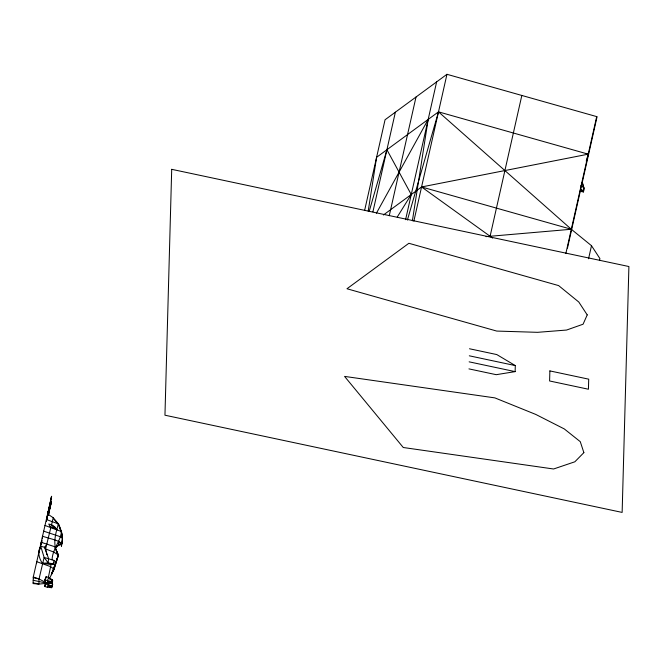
<?xml version="1.0" encoding="UTF-8"?>
<svg xmlns="http://www.w3.org/2000/svg" width="662" height="662" viewBox="0 0 662 662"><rect width="100%" height="100%" fill="white"/><g stroke="black" fill="none" stroke-linecap="round" stroke-linejoin="round"><path stroke-width="0.99" d="M33.282 576.991L33.1 583.586L38.901 584.091L47.176 583.272L39.041 578.944L33.282 576.991L51.628 496.252L46.357 521.449M36.567 563.652L36.625 561.641L50.552 566.622L53.142 568.509L54.027 569.237L51.388 574.666L52.819 570.445M60.995 542.997L61.508 546.266L60.962 544.073L55.236 546.878L41.292 542.343L40.73 546.233L44.122 557.421L39.041 578.944L38.901 584.091L33.117 582.866M39.786 549.112L40.73 546.233L44.528 547.267L45.604 548.93L46.952 554.698M41.243 544.156L41.292 542.343M42.385 538.752L42.459 536.27L54.491 539.803L59.042 541.499L61.971 543.742L61.525 545.728M58.413 524.883L58.438 523.89L53.233 517.734L47.896 514.175M54.11 567.475L58.364 555.062C52.174 545.19 55.376 534.102 58.438 523.89L46.406 519.538M44.942 525.454L61.5 531.561L62.476 538.107L61.971 543.742C63.279 536.981 61.301 529.981 58.438 523.89C60.796 530.113 63.535 536.907 61.971 543.742L58.595 545.107L55.219 547.582L58.364 555.286L54.027 569.262L49.278 578.969M62.302 542.17L62.344 540.589M62.435 539.365L62.476 538.107L60.143 536.634L43.56 531.123M468.944 368.883L496.235 374.684L515.127 371.622L515.293 365.581L496.781 354.567L469.499 348.766M582.312 184.011L582.361 182.298L581.526 184.019M579.631 191.227L583.479 191.963L583.884 187.652L582.361 182.298M52.463 583.594L52.389 579.871L48.773 577.529L46.15 576.668L44.743 579.92L45.984 582.891L52.463 583.594L51.636 581.617L52.389 579.871L52.05 582.61L52.745 580.731L49.129 578.389L48.773 577.529L47.424 580.359L48.707 583.429M48.922 582.651L48.674 584.678L47.242 587.169L44.561 586.466L45.537 583.023M583.479 191.963L583.884 187.652L580.682 185.741M47.242 587.169L51.471 587.699L52.654 584.24L50.486 582.684M48.616 512.769L48.417 514.151L51.487 501.357L48.227 514.457M50.047 507.059L48.508 515.053M368.204 211.128L376.595 157.316L438.492 111.853L588.237 154.163L586.242 161.114M412.376 220.827L428.173 119.433L376.397 213.23M52.248 584.943L51.934 586.896L52.654 584.24L51.471 587.699L51.793 587.128M51.388 574.641L58.364 555.062L53.771 552.083L45.604 548.93L53.233 517.734M48.367 577.38L51.197 563.718M47.027 517.303L50.147 503.459M47.656 515.044L51.487 496.467M52.058 559.837C52.472 549.212 60.259 541.864 61.5 531.561M51.322 502.458L48.376 515.094M41.234 544.611L42.136 540.581M47.01 518.967L47.441 517.063M45.181 580.971L46.15 576.668L46.514 577.529M45.057 585.613L45.637 583.023M45.455 584.91L45.843 583.189M47.052 544.164L44.528 547.267L48.583 558.529L48.152 562.865L42.393 563.354L53.614 563.958L48.152 562.865L44.122 557.421L54.383 560.548L53.614 563.958L52.778 564.454L42.393 563.354C39.273 558.711 37.643 553.068 39.828 547.731M53.432 570.826L53.688 569.668M53.945 568.542L54.193 567.417M364.63 210.392L385.052 119.764L446.958 74.301L596.702 116.611L565.869 253.405M372.913 211.823L395.371 112.184M389.256 215.729L416.009 97.033M405.583 219.685L436.639 81.873M413.858 221.158L446.958 74.301M490.095 236.276L521.83 95.452M567.458 248.134L597.074 116.719M588.551 258.784L591.497 245.701L571.314 229.267L438.492 111.853L407.403 220.082M599.458 260.571L599.913 258.561L591.497 245.701M369.222 211.302L386.906 149.736L411.251 194.537L397.225 217.062M38.603 553.035L40.73 546.233M44.561 586.466L45.951 584.058L52.389 586.093M48.036 511.668L48.674 510.667M383.397 214.993L421.57 186.957L588.237 154.163L586.234 153.725M53.539 561.045L54.383 560.548M53.034 563.296L53.879 562.799M53.109 569.601L54.027 569.262L58.364 555.211L55.219 547.582M485.982 236.632L571.314 229.267L421.57 186.957L492.602 238.08M44.743 579.92L51.636 581.617L51.926 582.32M47.887 581.459L51.868 582.179M48.243 582.328L52.232 583.04M469.3 355.808L515.293 365.581M469.135 361.841L515.127 371.622M33.266 577.711L39.041 578.944M33.191 580.276L47.176 583.272M569.312 228.837L571.314 229.267M48.152 585.572L52.133 586.549M47.755 586.275L51.727 587.252M55.575 528.657L56.949 529.972L54.574 526.753L51.454 524.701L48.74 524.023L50.709 527.813M580.624 190.317L583.495 191.384L583.867 188.447L582.337 183.151M580.458 189.117L583.512 190.797M51.454 524.701L53.514 526.679M53.862 519.157L58.421 524.387M56.775 551.86L58.355 555.435M59.092 526.596L61.475 532.579M53.655 527.341L54.35 527.722L53.655 527.341M171.706 169.323L164.954 415.206L622.139 512.413L628.9 266.529L171.706 169.323M549.882 370.91L549.601 380.973L588.435 389.231L588.708 379.169L549.882 370.91M59.042 541.499L58.595 545.107L58.951 544.718L55.194 548.285L58.554 545.091L59.042 541.499M587.219 314.889L583.073 324.214L566.581 330.048L537.561 332.324L496.715 331.066L346.971 288.756L408.876 243.285L558.62 285.595L578.803 302.038L587.219 314.889M583.867 452.642L574.848 461.795L553.581 468.994L403.266 447.504L344.563 376.397L494.878 397.887L535.748 414.42L564.305 428.943L580.284 441.678L583.867 452.642M52.877 527.424A1.225 0.976 54.5 0 0 54.59 528.533A1.225 0.976 54.5 0 0 54.334 526.555A1.225 0.976 54.5 0 0 52.877 527.424"/></g></svg>
